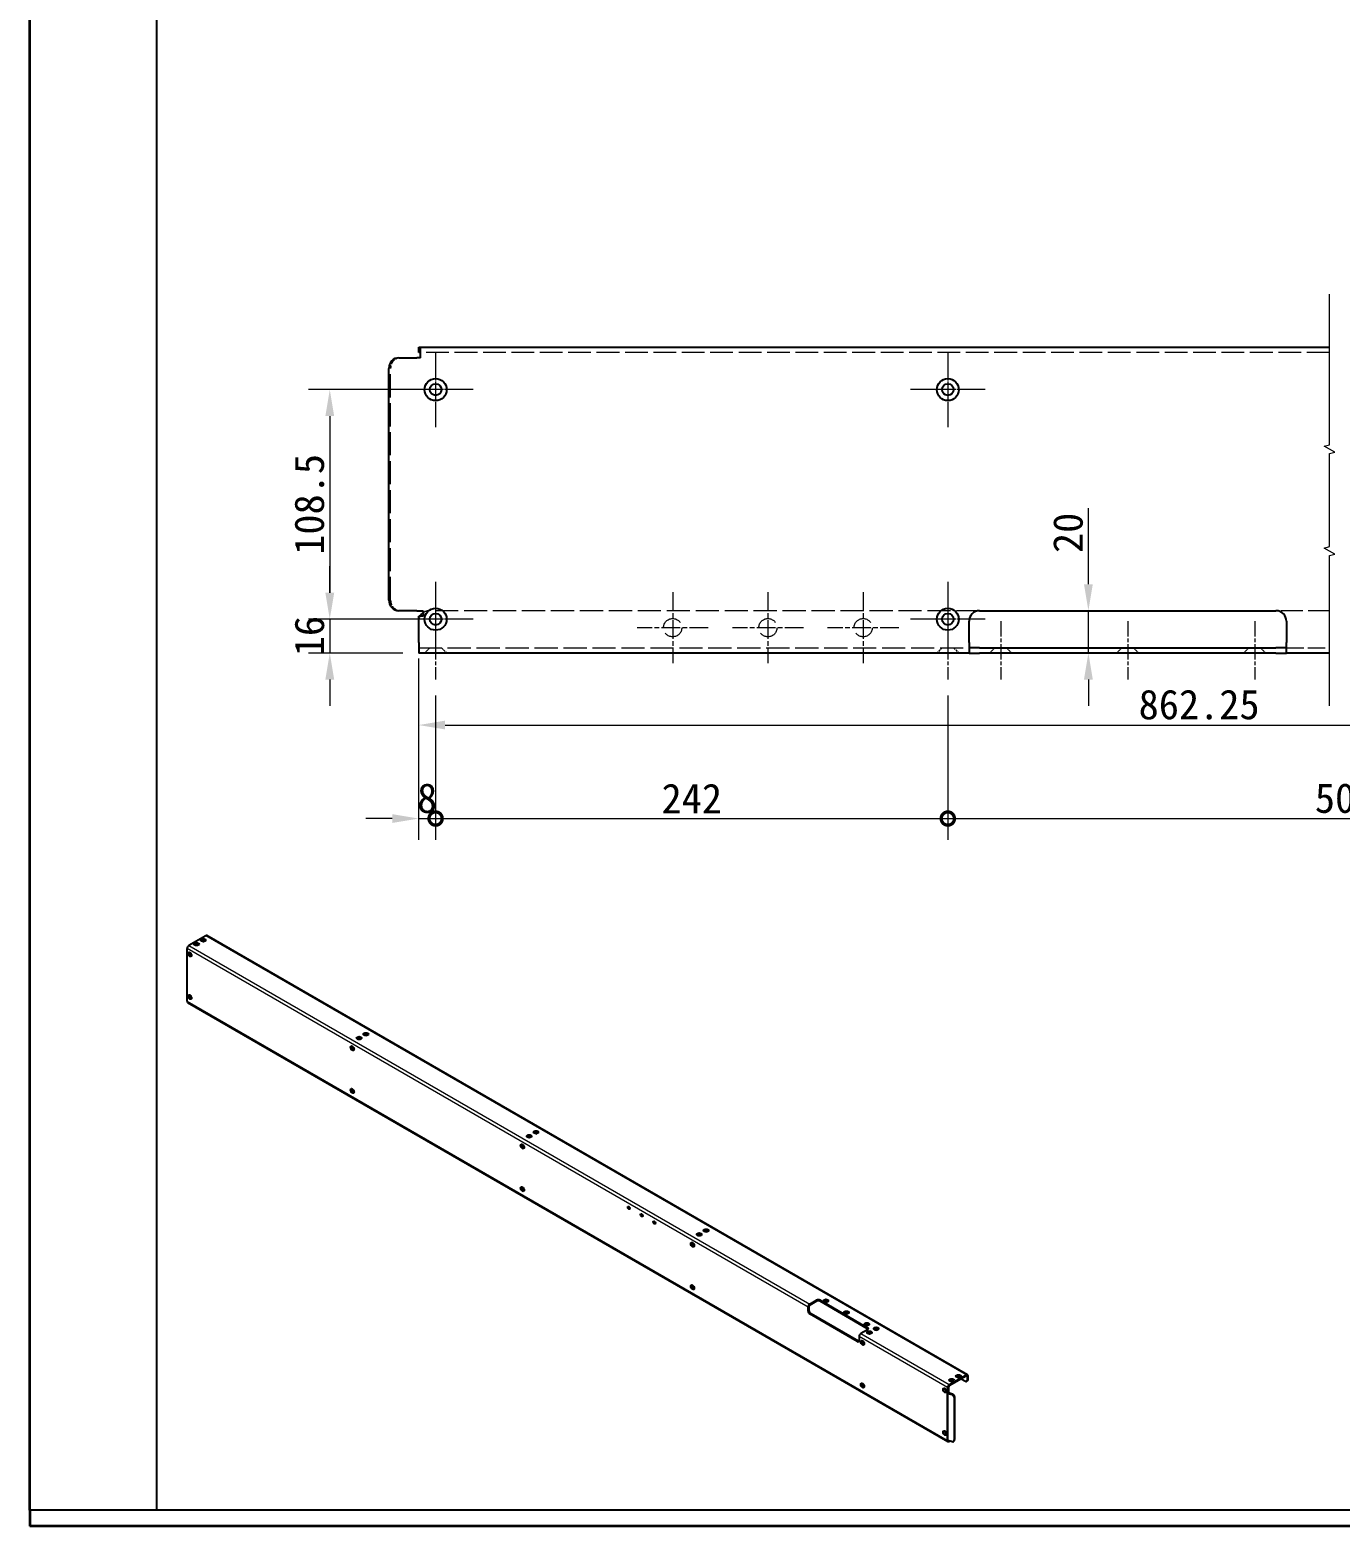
# Model space of a CAD drawing. Header units: millimetres. Extents: x 30 to 2073, y 27 to 1458.
# Drawn here: x 30 to 649, y 27 to 734 of the extents above; entities that cross this region are included whole.
import ezdxf

# ---------------------------------------------------------------- set-up
doc = ezdxf.new("R2010")
doc.units = ezdxf.units.MM
doc.header["$LTSCALE"] = 5
doc.linetypes.add('CHAIN', pattern=[0.3543, 0.2362, -0.0295, 0.0591, -0.0295])
doc.linetypes.add('DASHED', pattern=[0.2067, 0.1654, -0.0413])
for name, color, linetype, lineweight, true_color in [('中心标记 (ISO)', 1, 'CHAIN', 18, 0xff0000), ('中心线 (ISO)', 1, 'CHAIN', 18, 0xff0000), ('尺寸 (ISO)', 7, 'Continuous', 18, 0x008000), ('折线 (ISO)', 7, 'Continuous', 18, 0x008000), ('隐藏 (ISO)', 5, 'DASHED', 18, 0x0000ff)]:
    doc.layers.add(name, color=color, linetype=linetype, lineweight=lineweight, true_color=true_color)
for name, color, linetype, lineweight in [('可见 (ISO)', 7, 'Continuous', 25), ('可见窄的 (ISO)', 7, 'Continuous', 18), ('图框 (ISO)', 7, 'Continuous', 35)]:
    doc.layers.add(name, color=color, linetype=linetype, lineweight=lineweight)
doc.styles.add('文本样式74', font='SimSun.ttf')
doc.styles.add('最新国标', font='simfang.ttf')
doc.dimstyles.new('默认 (GB)', dxfattribs={"dimscale": 5, "dimtxt": 2.8, "dimasz": 2.5, "dimexe": 2, "dimexo": 1.5, "dimgap": 0.5, "dimtad": 1, "dimtoh": 1, "dimdsep": 46, "dimtxsty": '最新国标', "dimcen": 0.09, "dimdle": 10, "dimclrd": 256, "dimclre": 256, "dimclrt": 256, "dimaunit": 1, "dimadec": 3, "dimazin": 2, "dimtfac": 0.535714, "dimtdec": 3, "dimtmove": 0, "dimatfit": 3, "dimfxl": 0, "dimtolj": 1, "dimlwd": -1, "dimlwe": -1, "dimarcsym": 0})

# ---------------------------------------------------------------- blocks, each defined once
blk = doc.blocks.new('图框 最新国标')
at = {"layer": '图框 (ISO)'}
for p, q in [((6, 7), (6, 291.5)), ((6, 7), (6, 5.5)), ((6, 7), (6, 5.5)), ((414.5, 5.5), (6, 5.5))]:
    blk.add_line(p, q, dxfattribs=at)
at = {"layer": '图框 (ISO)', "color": 7, "linetype": 'Continuous', "lineweight": 25}
for p, q in [((18, 7), (18, 290)), ((413, 7), (6, 7)), ((413, 7), (18, 7))]:
    blk.add_line(p, q, dxfattribs=at)
at = {"layer": '图框 (ISO)', "style": '文本样式74'}
blk.add_attdef('零件代号_001', (42.7, 287.25), '', height=2.5, rotation=180, dxfattribs=at)
blk = doc.blocks.new('_DotSmall')
at = {"color": 0, "linetype": 'ByBlock', "const_width": 0.5}
blk.add_lwpolyline([(-0.0625, 0, 1), (0.0625, 0, 1)], format="xyb", close=True, dxfattribs=at)
blk = doc.blocks.new('*D38')
at = {"layer": 'Defpoints', "color": 0, "transparency": 16777216}
for p in [(213.66, 444.97), (904.67, 440.17), (904.67, 405.97)]:
    blk.add_point(p, dxfattribs=at)
at = {"layer": '尺寸 (ISO)', "color": 116, "true_color": 0x00803f, "transparency": 16777216}
for p, q in [((213.66, 437.47), (213.66, 395.97)), ((904.67, 432.67), (904.67, 395.97)), ((226.16, 405.97), (904.67, 405.97))]:
    blk.add_line(p, q, dxfattribs=at)
blk.add_solid([(226.16, 408.05), (226.16, 403.89), (213.66, 405.97)], dxfattribs=at)
at = {"layer": '尺寸 (ISO)', "color": 116, "true_color": 0x00803f, "transparency": 16777216, "xscale": 12.5, "yscale": 12.5, "zscale": 12.5}
blk.add_blockref('_DotSmall', (904.67, 405.97), dxfattribs=at)
at = {"layer": '尺寸 (ISO)', "transparency": 16777216, "insert": (582.38, 415.59), "char_height": 14, "attachment_point": 5, "style": '最新国标'}
blk.add_mtext('\\A1;862.25', dxfattribs=at)
blk = doc.blocks.new('*D41')
at = {"layer": 'Defpoints', "color": 0, "transparency": 16777216}
for p in [(213.66, 444.97), (221.66, 427.47), (221.66, 361.78)]:
    blk.add_point(p, dxfattribs=at)
at = {"layer": '尺寸 (ISO)', "color": 116, "true_color": 0x00803f, "transparency": 16777216}
for p, q in [((213.66, 437.47), (213.66, 351.78)), ((221.66, 419.97), (221.66, 351.78)), ((201.16, 361.78), (188.66, 361.78)), ((213.66, 361.78), (221.66, 361.78)), ((221.66, 361.78), (234.16, 361.78))]:
    blk.add_line(p, q, dxfattribs=at)
blk.add_solid([(201.16, 363.86), (201.16, 359.69), (213.66, 361.78)], dxfattribs=at)
at = {"layer": '尺寸 (ISO)', "color": 116, "true_color": 0x00803f, "transparency": 16777216, "xscale": 12.5, "yscale": 12.5, "zscale": 12.5, "rotation": 180}
blk.add_blockref('_DotSmall', (221.66, 361.78), dxfattribs=at)
at = {"layer": '尺寸 (ISO)', "transparency": 16777216, "insert": (217.66, 371.36), "char_height": 14, "attachment_point": 5, "style": '最新国标'}
blk.add_mtext('\\A1;8', dxfattribs=at)
blk = doc.blocks.new('*D42')
at = {"layer": 'Defpoints', "color": 0, "transparency": 16777216}
for p in [(221.66, 427.47), (463.66, 427.47), (463.66, 361.78)]:
    blk.add_point(p, dxfattribs=at)
at = {"layer": '尺寸 (ISO)', "color": 116, "true_color": 0x00803f, "transparency": 16777216}
for p, q in [((221.66, 419.97), (221.66, 351.78)), ((463.66, 419.97), (463.66, 351.78)), ((221.66, 361.78), (463.66, 361.78))]:
    blk.add_line(p, q, dxfattribs=at)
at = {"layer": '尺寸 (ISO)', "color": 116, "true_color": 0x00803f, "transparency": 16777216, "xscale": 12.5, "yscale": 12.5, "zscale": 12.5, "rotation": 180}
blk.add_blockref('_DotSmall', (221.66, 361.78), dxfattribs=at)
at = {"layer": '尺寸 (ISO)', "color": 116, "true_color": 0x00803f, "transparency": 16777216, "xscale": 12.5, "yscale": 12.5, "zscale": 12.5}
blk.add_blockref('_DotSmall', (463.66, 361.78), dxfattribs=at)
at = {"layer": '尺寸 (ISO)', "transparency": 16777216, "insert": (342.71, 371.28), "char_height": 14, "attachment_point": 5, "style": '最新国标'}
blk.add_mtext('\\A1;242', dxfattribs=at)
blk = doc.blocks.new('*D43')
at = {"layer": 'Defpoints', "color": 0, "transparency": 16777216}
for p in [(463.66, 427.47), (792.42, 427.47), (792.42, 361.78)]:
    blk.add_point(p, dxfattribs=at)
at = {"layer": '尺寸 (ISO)', "color": 116, "true_color": 0x00803f, "transparency": 16777216}
for p, q in [((463.66, 419.97), (463.66, 351.78)), ((792.42, 419.97), (792.42, 351.78)), ((463.66, 361.78), (792.42, 361.78))]:
    blk.add_line(p, q, dxfattribs=at)
at = {"layer": '尺寸 (ISO)', "color": 116, "true_color": 0x00803f, "transparency": 16777216, "xscale": 12.5, "yscale": 12.5, "zscale": 12.5, "rotation": 180}
blk.add_blockref('_DotSmall', (463.66, 361.78), dxfattribs=at)
at = {"layer": '尺寸 (ISO)', "color": 116, "true_color": 0x00803f, "transparency": 16777216, "xscale": 12.5, "yscale": 12.5, "zscale": 12.5}
blk.add_blockref('_DotSmall', (792.42, 361.78), dxfattribs=at)
at = {"layer": '尺寸 (ISO)', "transparency": 16777216, "insert": (651.35, 371.36), "char_height": 14, "attachment_point": 5, "style": '最新国标'}
blk.add_mtext('\\A1;500', dxfattribs=at)
blk = doc.blocks.new('*D49')
at = {"layer": 'Defpoints', "color": 0, "transparency": 16777216}
for p in [(221.66, 455.97), (171.66, 439.97), (213.66, 439.97)]:
    blk.add_point(p, dxfattribs=at)
at = {"layer": '尺寸 (ISO)', "color": 116, "true_color": 0x00803f, "transparency": 16777216}
for p, q in [((171.66, 468.47), (171.66, 480.97)), ((214.16, 455.97), (161.66, 455.97)), ((171.66, 455.97), (171.66, 439.97)), ((206.16, 439.97), (161.66, 439.97)), ((171.66, 427.47), (171.66, 414.97))]:
    blk.add_line(p, q, dxfattribs=at)
for points in [[(169.58, 468.47), (173.75, 468.47), (171.66, 455.97)], [(169.58, 427.47), (173.75, 427.47), (171.66, 439.97)]]:
    blk.add_solid(points, dxfattribs=at)
at = {"layer": '尺寸 (ISO)', "transparency": 16777216, "insert": (162.08, 447.97), "char_height": 14, "attachment_point": 5, "rotation": 90, "style": '最新国标'}
blk.add_mtext('\\A1;16', dxfattribs=at)
blk = doc.blocks.new('*D52')
at = {"layer": 'Defpoints', "color": 0, "transparency": 16777216}
for p in [(542.49, 459.97), (473.66, 439.97), (530.07, 439.97)]:
    blk.add_point(p, dxfattribs=at)
at = {"layer": '尺寸 (ISO)', "color": 116, "true_color": 0x00803f, "transparency": 16777216}
for p, q in [((530.07, 472.47), (530.07, 508.45)), ((530.07, 439.97), (530.07, 459.97)), ((481.16, 439.97), (540.07, 439.97)), ((530.07, 427.47), (530.07, 414.97))]:
    blk.add_line(p, q, dxfattribs=at)
for points in [[(527.99, 472.47), (532.15, 472.47), (530.07, 459.97)], [(527.99, 427.47), (532.15, 427.47), (530.07, 439.97)]]:
    blk.add_solid(points, dxfattribs=at)
at = {"layer": '尺寸 (ISO)', "transparency": 16777216, "insert": (520.49, 496.75), "char_height": 14, "attachment_point": 5, "rotation": 90, "style": '最新国标'}
blk.add_mtext('\\A1;20', dxfattribs=at)
blk = doc.blocks.new('*D53')
at = {"layer": 'Defpoints', "color": 0, "transparency": 16777216}
for p in [(221.66, 564.47), (171.66, 455.97), (221.66, 455.97)]:
    blk.add_point(p, dxfattribs=at)
at = {"layer": '尺寸 (ISO)', "color": 116, "true_color": 0x00803f, "transparency": 16777216}
for p, q in [((214.16, 564.47), (161.66, 564.47)), ((171.66, 551.97), (171.66, 468.47)), ((214.16, 455.97), (161.66, 455.97))]:
    blk.add_line(p, q, dxfattribs=at)
for points in [[(169.58, 551.97), (173.75, 551.97), (171.66, 564.47)], [(169.58, 468.47), (173.75, 468.47), (171.66, 455.97)]]:
    blk.add_solid(points, dxfattribs=at)
at = {"layer": '尺寸 (ISO)', "transparency": 16777216, "insert": (162.04, 510.22), "char_height": 14, "attachment_point": 5, "rotation": 90, "style": '最新国标'}
blk.add_mtext('\\A1;108.5', dxfattribs=at)

msp = doc.modelspace()

# ---------------------------------------------------------------- linework, layer by layer
at = {"layer": '中心标记 (ISO)', "ltscale": 7.867249}
for p, q in [((221.6642, 582.1709), (221.6642, 546.7709)), ((463.6642, 582.1709), (463.6642, 546.7709)), ((239.3642, 564.4709), (203.9642, 564.4709)), ((481.3642, 564.4709), (445.9642, 564.4709)), ((221.6642, 473.6709), (221.6642, 438.2709)), ((463.6642, 473.6709), (463.6642, 438.2709)), ((239.3642, 455.9709), (203.9642, 455.9709)), ((481.3642, 455.9709), (445.9642, 455.9709))]:
    msp.add_line(p, q, dxfattribs=at)
at = {"layer": '中心标记 (ISO)', "ltscale": 6.778265}
for p, q in [((221.6642, 579.7209), (221.6642, 549.2209)), ((463.6642, 579.7209), (463.6642, 549.2209)), ((236.9142, 564.4709), (206.4142, 564.4709)), ((478.9142, 564.4709), (448.4142, 564.4709)), ((221.6642, 471.2209), (221.6642, 440.7209)), ((463.6642, 471.2209), (463.6642, 440.7209)), ((236.9142, 455.9709), (206.4142, 455.9709)), ((478.9142, 455.9709), (448.4142, 455.9709))]:
    msp.add_line(p, q, dxfattribs=at)
at = {"layer": '中心标记 (ISO)', "ltscale": 7.467214}
for p, q in [((333.6642, 468.7709), (333.6642, 435.1709)), ((378.6642, 468.7709), (378.6642, 435.1709)), ((423.6642, 468.7709), (423.6642, 435.1709)), ((350.4642, 451.9709), (316.8642, 451.9709)), ((395.4642, 451.9709), (361.8642, 451.9709)), ((440.4642, 451.9709), (406.8642, 451.9709))]:
    msp.add_line(p, q, dxfattribs=at)
at = {"layer": '中心线 (ISO)', "ltscale": 6.111541}
for p, q in [((221.6642, 454.9709), (221.6642, 427.4709)), ((463.6642, 454.9709), (463.6642, 427.4709)), ((488.6642, 454.9709), (488.6642, 427.4709)), ((548.6642, 454.9709), (548.6642, 427.4709)), ((608.6642, 454.9709), (608.6642, 427.4709))]:
    msp.add_line(p, q, dxfattribs=at)
at = {"layer": '可见 (ISO)'}
for p, q in [((213.6642, 581.9709), (213.6642, 584.4709)), ((213.6642, 584.4709), (214.5459, 584.4709)), ((214.5459, 581.9709), (213.6642, 581.9709)), ((214.5459, 584.4709), (643.9779, 584.4709)), ((214.5459, 579.4709), (214.5459, 584.4709)), ((199.5688, 464.9709), (199.5688, 574.4709)), ((204.2673, 579.4709), (212.8358, 579.4709)), ((214.5459, 579.4709), (212.8358, 579.4709)), ((212.8358, 459.9709), (204.2673, 459.9709)), ((212.8358, 459.9709), (214.5459, 459.9709)), ((214.5459, 459.9709), (215.7959, 459.9709)), ((215.7959, 459.9709), (215.7959, 457.4709)), ((478.6642, 459.9709), (618.6642, 459.9709)), ((215.7959, 457.4709), (213.6642, 457.4709)), ((213.6642, 444.9709), (213.6642, 457.4709)), ((473.6642, 444.9709), (473.6642, 454.9709)), ((623.6642, 454.9709), (623.6642, 444.9709)), ((213.6642, 444.9709), (213.6642, 439.9709)), ((473.6642, 439.9709), (213.6642, 439.9709)), ((473.6642, 444.9709), (473.6642, 439.9709)), ((478.6642, 442.4709), (473.6642, 442.4709)), ((473.6642, 439.9709), (478.6642, 439.9709)), ((478.6642, 442.4709), (618.6642, 442.4709)), ((618.6642, 439.9709), (478.6642, 439.9709)), ((623.6642, 442.4709), (618.6642, 442.4709)), ((618.6642, 439.9709), (623.6642, 439.9709)), ((623.6642, 439.9709), (623.6642, 444.9709)), ((643.9779, 439.9709), (623.6642, 439.9709)), ((113.0548, 306.4222), (105.0195, 301.783)), ((472.9618, 99.0141), (113.623, 306.4784)), ((104.2159, 275.4324), (104.2159, 300.3912)), ((104.4513, 274.9122), (463.6484, 67.5296)), ((188.3054, 259.7288), (189.0783, 259.2825)), ((183.0519, 233.1639), (182.2789, 233.6102)), ((268.6585, 213.3369), (269.4314, 212.8907)), ((263.4049, 186.772), (262.632, 187.2183)), ((349.0115, 166.9451), (349.7844, 166.4988)), ((343.7579, 140.3802), (342.985, 140.8264)), ((397.6653, 129.1125), (397.6653, 130.9682)), ((398.067, 131.2001), (398.067, 129.3445)), ((398.4688, 132.3599), (401.6829, 134.2156)), ((401.6829, 133.7517), (398.4688, 131.896)), ((420.9676, 114.731), (398.4688, 127.7208)), ((398.8706, 127.9527), (421.3694, 114.963)), ((403.29, 134.2156), (425.7888, 121.2259)), ((425.7888, 120.762), (403.29, 133.7517)), ((406.32, 133.858), (406.6882, 133.6454)), ((415.9624, 128.291), (416.3306, 128.0784)), ((425.7888, 120.2981), (422.5747, 118.4424)), ((425.6047, 122.7239), (425.9729, 122.5114)), ((429.3645, 120.5532), (430.1375, 120.107)), ((421.7712, 117.0506), (421.7712, 115.195)), ((424.111, 93.9883), (423.3381, 94.4346)), ((463.5548, 92.9269), (463.5548, 90.6073)), ((463.9565, 93.1588), (463.9565, 90.8392)), ((464.3583, 94.3186), (472.3936, 98.9578)), ((464.3583, 93.8547), (472.3936, 98.4939)), ((468.2554, 98.0996), (469.0283, 97.6533)), ((469.983, 97.1021), (471.9918, 95.9423)), ((472.56, 95.8861), (472.9618, 96.118)), ((472.7954, 98.2619), (472.7954, 96.4063)), ((473.1971, 96.6382), (473.1971, 98.4939)), ((463.2122, 90.8051), (463.5548, 90.6073)), ((463.2122, 90.3411), (463.2122, 90.8051)), ((463.614, 90.5731), (463.2122, 90.3411)), ((463.4131, 90.2252), (463.2122, 90.3411)), ((463.5548, 90.6073), (463.9565, 90.8392)), ((463.614, 90.6414), (463.614, 90.5731)), ((463.614, 90.5731), (463.8148, 90.4571)), ((463.7364, 90.0945), (465.6145, 89.5888)), ((465.8547, 89.8861), (463.9765, 90.3918)), ((466.6444, 88.3837), (466.6444, 68.0641)), ((466.8846, 88.681), (466.8846, 68.3614)), ((463.0019, 71.5347), (462.2289, 71.9809)), ((465.6145, 67.4135), (463.7364, 67.9192)), ((464.2166, 67.5859), (464.2166, 67.7899)), ((464.3583, 67.5041), (464.2166, 67.5859)), ((464.3583, 67.7517), (464.3583, 67.5041)), ((464.3583, 67.5041), (464.6507, 67.673)), ((466.7387, 67.9246), (466.4986, 67.6273))]:
    msp.add_line(p, q, dxfattribs=at)
for centre, radius in [((221.6642, 564.4709), 5.2), ((221.6642, 564.4709), 2.75), ((463.6642, 564.4709), 5.2), ((463.6642, 564.4709), 2.75), ((221.6642, 455.9709), 5.2), ((463.6642, 455.9709), 5.2), ((221.6642, 455.9709), 2.75), ((463.6642, 455.9709), 2.75)]:
    msp.add_circle(centre, radius, dxfattribs=at)
for centre, start, end in [((478.6642, 454.9709), 90, 180), ((618.6642, 454.9709), 0, 90), ((218.6642, 454.9709), 125.0067558, 150)]:
    msp.add_arc(centre, 5, start, end, dxfattribs=at)
for centre, major_axis, ratio, start_param, end_param in [((204.2673, 574.4709), (0, 5), 0.93969262, 0, 1.57079633), ((204.2673, 464.9709), (0, -5), 0.93969262, 4.71238898, 6.28318531), ((111.9298, 303.8335), (0.625, 0), 0.57735027, 5.88024718, 9.82771609), ((111.9298, 303.8242), (0.625, 0), 0.57735027, 0.01285684, 3.12873581), ((113.0548, 305.4943), (0.5682, 0.9841), 0.57735027, 0, 0.78539816), ((105.0195, 300.8551), (0.5682, 0.9841), 0.57735027, 0.78539816, 2.35619449), ((105.9034, 297.8397), (-0.3125, 0.5413), 0.57735027, 0.01285684, 3.12873581), ((105.8953, 297.835), (-0.3125, 0.5413), 0.57735027, 5.88024718, 9.82771609), ((108.7157, 301.9778), (0.625, 0), 0.57735027, 5.88024718, 9.82771609), ((108.7157, 301.9685), (0.625, 0), 0.57735027, 0.01285684, 3.12873581), ((105.9034, 277.7056), (-0.3125, 0.5413), 0.57735027, 0.01285684, 3.12873581), ((105.8953, 277.701), (-0.3125, 0.5413), 0.57735027, 5.88024718, 9.82771609), ((105.0195, 275.8963), (-0.5682, -0.9841), 0.57735027, 5.49778714, 6.28318531), ((185.5332, 257.6272), (0.625, 0), 0.57735027, 5.88024718, 9.82771609), ((185.5332, 257.6179), (0.625, 0), 0.57735027, 0.01285684, 3.12873581), ((188.7473, 259.4829), (0.625, 0), 0.57735027, 5.88024718, 9.82771609), ((188.7473, 259.4736), (0.625, 0), 0.57735027, 0.01285684, 3.12873581), ((182.7209, 253.4891), (-0.3125, 0.5413), 0.57735027, 0.01285684, 3.12873581), ((182.7128, 253.4844), (-0.3125, 0.5413), 0.57735027, 5.88024718, 9.82771609), ((182.7209, 233.355), (-0.3125, 0.5413), 0.57735027, 0.01285684, 3.12873581), ((182.7128, 233.3504), (-0.3125, 0.5413), 0.57735027, 5.88024718, 9.82771609), ((269.1004, 213.091), (0.625, 0), 0.57735027, 5.88024718, 9.82771609), ((269.1004, 213.0818), (0.625, 0), 0.57735027, 0.01285684, 3.12873581), ((263.0739, 207.0972), (-0.3125, 0.5413), 0.57735027, 0.01285684, 3.12873581), ((263.0659, 207.0926), (-0.3125, 0.5413), 0.57735027, 5.88024718, 9.82771609), ((265.8863, 211.2354), (0.625, 0), 0.57735027, 5.88024718, 9.82771609), ((265.8863, 211.2261), (0.625, 0), 0.57735027, 0.01285684, 3.12873581), ((263.0739, 186.9631), (-0.3125, 0.5413), 0.57735027, 0.01285684, 3.12873581), ((263.0659, 186.9585), (-0.3125, 0.5413), 0.57735027, 5.88024718, 9.82771609), ((313.3347, 178.0791), (0.375, -0.6495), 0.57735027, 3.70691372, 5.71786424), ((319.3612, 174.5997), (0.375, -0.6495), 0.57735027, 3.70691372, 5.71786424), ((325.3877, 171.1203), (0.375, -0.6495), 0.57735027, 3.70691372, 5.71786424), ((346.2393, 164.8435), (0.625, 0), 0.57735027, 5.88024718, 9.82771609), ((346.2393, 164.8342), (0.625, 0), 0.57735027, 0.01285684, 3.12873581), ((349.4534, 166.6992), (0.625, 0), 0.57735027, 5.88024718, 9.82771609), ((349.4534, 166.6899), (0.625, 0), 0.57735027, 0.01285684, 3.12873581), ((343.427, 160.7054), (-0.3125, 0.5413), 0.57735027, 0.01285684, 3.12873581), ((343.4189, 160.7007), (-0.3125, 0.5413), 0.57735027, 5.88024718, 9.82771609), ((343.427, 140.5713), (-0.3125, 0.5413), 0.57735027, 0.01285684, 3.12873581), ((343.4189, 140.5667), (-0.3125, 0.5413), 0.57735027, 5.88024718, 9.82771609), ((402.4864, 133.7517), (-1.1364, 0), 0.57735027, 3.92699082, 5.49778714), ((398.4688, 131.4321), (0.5682, 0.9841), 0.57735027, 0.78539816, 2.35619449), ((398.4688, 128.6486), (0.5682, -0.9841), 0.57735027, 3.92699082, 5.49778714), ((398.4688, 131.4321), (-0.2841, -0.4921), 0.57735027, 3.92699082, 5.49778714), ((398.8706, 128.8805), (-0.5682, 0.9841), 0.57735027, 0.78539816, 2.35619449), ((402.4864, 133.2878), (1.1364, 0), 0.57735027, 0.78539816, 2.35619449), ((406.1023, 133.529), (0.625, 0), 0.57735027, 5.88024718, 9.82771609), ((406.1023, 133.5197), (0.625, 0), 0.57735027, 0.01285684, 3.12873581), ((415.7447, 127.962), (0.625, 0), 0.57735027, 5.88024718, 9.82771609), ((415.7447, 127.9527), (0.625, 0), 0.57735027, 0.01285684, 3.12873581), ((425.3871, 122.395), (0.625, 0), 0.57735027, 5.88024718, 9.82771609), ((425.3871, 122.3857), (0.625, 0), 0.57735027, 0.01285684, 3.12873581), ((424.9853, 120.762), (1.1364, 0), 0.57735027, 5.49778714, 7.06858347), ((424.9853, 120.2981), (1.1364, 0), 0.57735027, 0.36136712, 0.78539816), ((429.8065, 120.3073), (0.625, 0), 0.57735027, 5.88024718, 9.82771609), ((429.8065, 120.2981), (0.625, 0), 0.57735027, 0.01285684, 3.12873581), ((420.9676, 115.6589), (0.5682, -0.9841), 0.57735027, 5.49778714, 7.06858347), ((421.3694, 115.8908), (0.5682, -0.9841), 0.57735027, 5.49778714, 5.92181818), ((422.5747, 117.5145), (-0.5682, -0.9841), 0.57735027, 3.92699082, 5.49778714), ((423.78, 114.3135), (-0.3125, 0.5413), 0.57735027, 0.01285684, 3.12873581), ((423.772, 114.3089), (-0.3125, 0.5413), 0.57735027, 5.88024718, 9.82771609), ((426.5924, 118.4517), (0.625, 0), 0.57735027, 5.88024718, 9.82771609), ((426.5924, 118.4424), (0.625, 0), 0.57735027, 0.01285684, 3.12873581), ((472.3936, 98.03), (0.5682, 0.9841), 0.57735027, 5.49778714, 7.06858347), ((423.78, 94.1794), (-0.3125, 0.5413), 0.57735027, 0.01285684, 3.12873581), ((423.772, 94.1748), (-0.3125, 0.5413), 0.57735027, 5.88024718, 9.82771609), ((462.6709, 91.8599), (-0.3125, 0.5413), 0.57735027, 0.01285684, 3.12873581), ((462.6628, 91.8552), (-0.3125, 0.5413), 0.57735027, 5.88024718, 9.82771609), ((464.3583, 93.3908), (-0.5682, -0.9841), 0.57735027, 3.92699082, 5.49778714), ((464.3583, 93.3908), (-0.2841, -0.4921), 0.57735027, 3.92699082, 5.49778714), ((465.4832, 95.998), (0.625, 0), 0.57735027, 5.88024718, 9.82771609), ((465.4832, 95.9887), (0.625, 0), 0.57735027, 0.01285684, 3.12873581), ((468.6974, 97.8537), (0.625, 0), 0.57735027, 5.88024718, 9.82771609), ((468.6974, 97.8444), (0.625, 0), 0.57735027, 0.01285684, 3.12873581), ((471.9918, 96.8702), (0.5682, -0.9841), 0.57735027, 5.49778714, 7.06858347), ((472.3936, 98.03), (0.2841, 0.4921), 0.57735027, 5.49778714, 7.06858347), ((472.3936, 97.1021), (0.5682, -0.9841), 0.57735027, 0, 0.78539816), ((464.2166, 90.6891), (1.1364, 0), 0.57735027, 3.92699082, 4.27605667), ((464.2166, 90.6891), (-0.5682, 0), 0.57735027, 0.78539816, 1.13446401), ((465.6145, 88.661), (0.884, -0.714), 0.73999721, 0.53870633, 2.10950266), ((465.8547, 88.9583), (-0.884, 0.714), 0.73999721, 3.68029898, 5.25109531), ((462.6709, 71.7258), (-0.3125, 0.5413), 0.57735027, 0.01285684, 3.12873581), ((462.6628, 71.7211), (-0.3125, 0.5413), 0.57735027, 5.88024718, 9.82771609), ((464.2166, 68.5138), (-1.1364, 0), 0.57735027, 0.78539816, 1.13446401), ((464.2166, 68.5138), (-0.5682, -0.9841), 0.57735027, 5.49778714, 7.06858347), ((465.6145, 68.3413), (0.884, -0.714), 0.73999721, 5.25109531, 6.82189164), ((465.8547, 68.6386), (0.884, -0.714), 0.73999721, 0, 0.53870633)]:
    msp.add_ellipse(centre, major_axis=major_axis, ratio=ratio, start_param=start_param, end_param=end_param, dxfattribs=at)
for centre, major_axis in [((111.9298, 304.2881), (1.1818, 0)), ((105.5016, 297.6077), (-0.5909, 1.0235)), ((108.7157, 302.4325), (1.1818, 0)), ((105.5016, 277.4736), (-0.5909, 1.0235)), ((185.5332, 258.0819), (1.1818, 0)), ((188.7473, 259.9375), (1.1818, 0)), ((182.3191, 253.2571), (-0.5909, 1.0235)), ((182.3191, 233.123), (-0.5909, 1.0235)), ((265.8863, 211.69), (1.1818, 0)), ((269.1004, 213.5457), (1.1818, 0)), ((262.6721, 206.8652), (-0.5909, 1.0235)), ((262.6721, 186.7312), (-0.5909, 1.0235)), ((312.933, 177.8471), (-0.375, 0.6495)), ((318.9595, 174.3678), (-0.375, 0.6495)), ((324.9859, 170.8884), (-0.375, 0.6495)), ((346.2393, 165.2982), (1.1818, 0)), ((349.4534, 167.1538), (1.1818, 0)), ((343.0252, 160.4734), (-0.5909, 1.0235)), ((343.0252, 140.3393), (-0.5909, 1.0235)), ((406.1023, 133.9837), (1.1818, 0)), ((415.7447, 128.4166), (1.1818, 0)), ((425.3871, 122.8496), (1.1818, 0)), ((429.8065, 120.762), (1.1818, 0)), ((423.3782, 114.0815), (-0.5909, 1.0235)), ((426.5924, 118.9063), (1.1818, 0)), ((468.6974, 98.3083), (1.1818, 0)), ((423.3782, 93.9475), (-0.5909, 1.0235)), ((462.2691, 91.6279), (-0.5909, 1.0235)), ((465.4832, 96.4526), (1.1818, 0)), ((462.2691, 71.4938), (-0.5909, 1.0235))]:
    msp.add_ellipse(centre, major_axis=major_axis, ratio=0.57735027, dxfattribs=at)
at = {"layer": '可见窄的 (ISO)'}
for p, q in [((472.3936, 98.9578), (113.0548, 306.4222)), ((397.6653, 130.9682), (104.2159, 300.3912)), ((105.0195, 301.783), (398.4688, 132.3599)), ((104.2159, 275.4324), (463.4131, 68.0498)), ((398.067, 129.3445), (397.6653, 129.1125)), ((398.4688, 127.7208), (398.8706, 127.9527)), ((401.6829, 134.2156), (401.6829, 133.7517)), ((403.29, 133.7517), (403.29, 134.2156)), ((425.7888, 121.2259), (425.7888, 120.762)), ((421.3694, 114.963), (420.9676, 114.731)), ((463.5548, 92.9269), (421.7712, 117.0506)), ((422.5747, 118.4424), (464.3583, 94.3186)), ((463.9565, 93.1588), (463.5548, 92.9269)), ((464.3583, 94.3186), (464.3583, 93.8547)), ((472.3936, 98.4939), (472.3936, 98.9578)), ((472.7954, 98.2619), (472.3936, 98.4939)), ((473.1971, 98.4939), (472.7954, 98.2619)), ((473.1971, 96.6382), (472.7954, 96.4063)), ((463.8148, 90.4571), (463.4131, 90.2252)), ((463.4131, 68.0498), (463.4131, 90.2252)), ((463.9765, 90.3918), (463.7364, 90.0945)), ((463.7364, 90.0945), (463.7364, 67.9192)), ((465.8547, 89.8861), (465.6145, 89.5888)), ((466.6444, 88.3837), (466.8846, 88.681)), ((466.8846, 68.3614), (466.6444, 68.0641))]:
    msp.add_line(p, q, dxfattribs=at)
at = {"layer": '折线 (ISO)', "flags": 128}
msp.add_lwpolyline([(643.9778, 414.9709), (643.9778, 486.0243), (646.4778, 486.6942), (641.4778, 489.581), (643.9778, 490.2508), (643.9778, 534.191), (646.4778, 534.8609), (641.4778, 537.7476), (643.9778, 538.4175), (643.9778, 609.4709)], dxfattribs=at)
at = {"layer": '隐藏 (ISO)', "ltscale": 12.98476}
msp.add_line((643.9779, 581.9709), (214.5459, 581.9709), dxfattribs=at)
at = {"layer": '隐藏 (ISO)', "ltscale": 13.243832}
msp.add_line((200.4239, 464.9709), (200.4239, 574.4709), dxfattribs=at)
at = {"layer": '隐藏 (ISO)', "ltscale": 13.240649}
for p, q in [((478.6642, 459.9709), (218.6642, 459.9709)), ((213.6642, 442.4709), (473.6642, 442.4709))]:
    msp.add_line(p, q, dxfattribs=at)
at = {"layer": '隐藏 (ISO)', "ltscale": 12.246551}
msp.add_line((643.9779, 459.9709), (618.6642, 459.9709), dxfattribs=at)
at = {"layer": '隐藏 (ISO)', "ltscale": 1.319787}
for p, q in [((218.9142, 442.4209), (216.4642, 439.9709)), ((224.4142, 442.4209), (226.8642, 439.9709)), ((460.9142, 442.4209), (458.4642, 439.9709)), ((466.4142, 442.4209), (468.8642, 439.9709)), ((485.9142, 442.4209), (483.4642, 439.9709)), ((491.4142, 442.4209), (493.8642, 439.9709)), ((545.9142, 442.4209), (543.4642, 439.9709)), ((551.4142, 442.4209), (553.8642, 439.9709)), ((605.9142, 442.4209), (603.4642, 439.9709)), ((611.4142, 442.4209), (613.8642, 439.9709))]:
    msp.add_line(p, q, dxfattribs=at)
at = {"layer": '隐藏 (ISO)', "ltscale": 0.018947}
for p, q in [((218.9142, 442.4709), (218.9142, 442.4209)), ((224.4142, 442.4709), (224.4142, 442.4209)), ((460.9142, 442.4709), (460.9142, 442.4209)), ((466.4142, 442.4709), (466.4142, 442.4209)), ((485.9142, 442.4709), (485.9142, 442.4209)), ((491.4142, 442.4709), (491.4142, 442.4209)), ((545.9142, 442.4709), (545.9142, 442.4209)), ((551.4142, 442.4709), (551.4142, 442.4209)), ((605.9142, 442.4709), (605.9142, 442.4209)), ((611.4142, 442.4709), (611.4142, 442.4209))]:
    msp.add_line(p, q, dxfattribs=at)
at = {"layer": '隐藏 (ISO)', "ltscale": 3.290979}
for p, q in [((218.9142, 442.4209), (224.4142, 442.4209)), ((460.9142, 442.4209), (466.4142, 442.4209)), ((485.9142, 442.4209), (491.4142, 442.4209)), ((545.9142, 442.4209), (551.4142, 442.4209)), ((605.9142, 442.4209), (611.4142, 442.4209))]:
    msp.add_line(p, q, dxfattribs=at)
at = {"layer": '隐藏 (ISO)', "ltscale": 9.827585}
msp.add_line((623.6642, 442.4709), (643.9779, 442.4709), dxfattribs=at)
at = {"layer": '隐藏 (ISO)', "ltscale": 13.070971}
for centre in [(333.6642, 451.9709), (378.6642, 451.9709), (423.6642, 451.9709)]:
    msp.add_circle(centre, 4.3, dxfattribs=at)
at = {"layer": '隐藏 (ISO)', "ltscale": 1.163638}
msp.add_arc((218.6642, 454.9709), 5, 90, 125.0067558, dxfattribs=at)
at = {"layer": '隐藏 (ISO)', "ltscale": 0.997197}
msp.add_arc((218.6642, 454.9709), 5, 150, 180, dxfattribs=at)
at = {"layer": '隐藏 (ISO)', "ltscale": 2.991791}
for centre, major_axis, start_param, end_param in [((205.1224, 574.4709), (0, 5), 0, 1.57079633), ((205.1224, 464.9709), (0, -5), 4.71238898, 6.28318531)]:
    msp.add_ellipse(centre, major_axis=major_axis, ratio=0.93969262, start_param=start_param, end_param=end_param, dxfattribs=at)

# ---------------------------------------------------------------- block references
at = {"xscale": 5, "yscale": 5, "zscale": 5}
msp.add_blockref('图框 最新国标', (0, 0), dxfattribs=at)

# ---------------------------------------------------------------- dimensions: what is measured, and where the dimension line sits
at = {"layer": '尺寸 (ISO)', "color": 116, "true_color": 0x00803f}
for base, p1, p2, angle, override, picture, middle in [((171.6642, 455.9709), (221.6642, 564.4709), (221.6642, 455.9709), 90, {"dimgap": 0.5, "dimtoh": 0, "dimdec": 2, "dimtol": 0, "dimlim": 0, "dimtp": 0, "dimtm": 0, "dimtdec": 3, "dimtofl": 0, "dimatfit": 1}, '*D53', (171.6642, 510.2209)), ((530.0709, 439.9709), (542.4928, 459.9709), (473.6642, 439.9709), 270, {"dimgap": 0.5, "dimtoh": 0, "dimdec": 2, "dimse1": 1, "dimtol": 0, "dimlim": 0, "dimtp": 0, "dimtm": 0, "dimtdec": 3, "dimtofl": 1, "dimatfit": 1}, '*D52', (530.0709, 496.7536)), ((171.6642, 439.9709), (221.6642, 455.9709), (213.6642, 439.9709), 90, {"dimgap": 0.5, "dimtoh": 0, "dimdec": 2, "dimtol": 0, "dimlim": 0, "dimtp": 0, "dimtm": 0, "dimtdec": 3, "dimtofl": 1, "dimatfit": 1}, '*D49', (171.6642, 447.9709)), ((221.6642, 361.7783), (213.6642, 444.9709), (221.6642, 427.4709), 180, {"dimgap": 0.5, "dimtoh": 0, "dimdec": 2, "dimblk2": 'DotSmall', "dimsah": 1, "dimdle": 0, "dimtol": 0, "dimlim": 0, "dimtp": 0, "dimtm": 0, "dimtdec": 3, "dimtofl": 1, "dimatfit": 1}, '*D41', (217.6642, 361.7783)), ((463.6642, 361.7783), (221.6642, 427.4709), (463.6642, 427.4709), 180, {"dimgap": 0.5, "dimtoh": 0, "dimdec": 2, "dimblk1": 'DotSmall', "dimblk2": 'DotSmall', "dimsah": 1, "dimdle": 0, "dimtol": 0, "dimlim": 0, "dimtp": 0, "dimtm": 0, "dimtdec": 3, "dimtofl": 0, "dimatfit": 1}, '*D42', (342.7142, 361.7783))]:
    dim = msp.add_linear_dim(base=base, p1=p1, p2=p2, angle=angle, dimstyle='默认 (GB)', override=override, dxfattribs=at)
    dim.commit()
    dim.dimension.update_dxf_attribs({"geometry": picture, "text_midpoint": middle, "dimtype": 160})
for base, p1, p2, text, override, picture, middle in [((904.6692, 405.9709), (213.6642, 444.9709), (904.6692, 440.1709), '862.25', {"dimgap": 0.5, "dimtoh": 0, "dimdec": 2, "dimlfac": 1.24782, "dimblk2": 'DotSmall', "dimsah": 1, "dimdle": 0, "dimtol": 0, "dimlim": 0, "dimtp": 0, "dimtm": 0, "dimtdec": 3, "dimtofl": 0, "dimatfit": 1}, '*D38', (582.3775, 405.9709)), ((792.4192, 361.7783), (463.6642, 427.4709), (792.4192, 427.4709), '500', {"dimgap": 0.5, "dimtoh": 0, "dimdec": 2, "dimlfac": 1.52089, "dimblk1": 'DotSmall', "dimblk2": 'DotSmall', "dimsah": 1, "dimdle": 0, "dimtol": 0, "dimlim": 0, "dimtp": 0, "dimtm": 0, "dimtdec": 3, "dimtofl": 0, "dimatfit": 1}, '*D43', (651.3525, 361.7783))]:
    dim = msp.add_linear_dim(base=base, p1=p1, p2=p2, angle=180, text=text, dimstyle='默认 (GB)', override=override, dxfattribs=at)
    dim.commit()
    dim.dimension.update_dxf_attribs({"geometry": picture, "text_midpoint": middle, "dimtype": 160})

doc.saveas('drawing.dxf')
